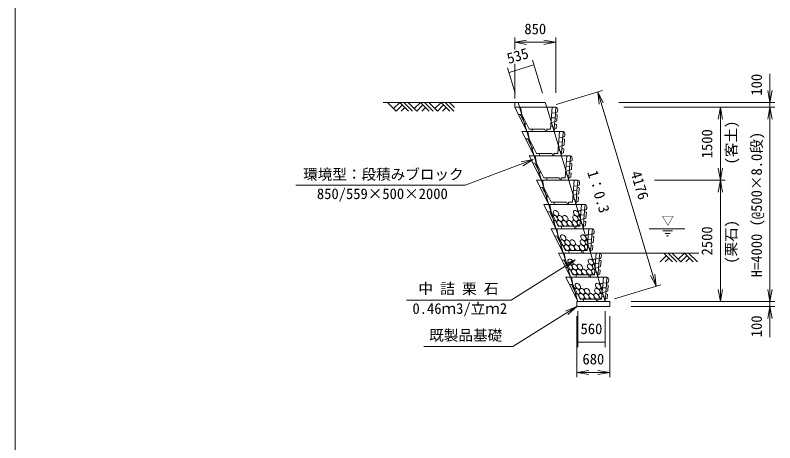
# Model space of a CAD drawing. Units: millimetres, scale not verified. Extents: x 112013 to 192013, y 25079 to 80079.
# Drawn here: x 112013 to 127635, y 42651 to 51454 of the extents above; entities that cross this region are included whole.
import ezdxf
from ezdxf.enums import TextEntityAlignment as Align

# ---------------------------------------------------------------- set-up
doc = ezdxf.new("R2010")
doc.units = ezdxf.units.MM
doc.layers.add('0_2', color=4, linetype='Continuous', lineweight=18)
doc.styles.add('ＭＳ ゴシック-5.0-0.0', font='')
doc.styles.get('ＭＳ ゴシック-5.0-0.0').set_extended_font_data('ＭＳ ゴシック-5.0-0.0')

msp = doc.modelspace()

# ---------------------------------------------------------------- linework, layer by layer
at = {"layer": '0_2', "color": 2}
for p, q in [((112012.695, 25078.844), (112012.695, 80078.844)), ((119584.098, 49658.099), (121585.307, 49658.099)), ((122914.324, 49658.099), (121585.307, 49658.099)), ((122285.307, 49558.099), (122285.307, 49658.099)), ((123133.711, 49558.099), (122285.307, 49558.099)), ((122535.307, 49058.099), (122285.307, 49558.099)), ((122405.307, 49558.099), (122432.979, 49408.099)), ((122944.324, 49558.099), (122914.324, 49658.099)), ((123059.772, 49558.099), (123024.324, 49108.099)), ((123074.772, 49558.099), (123058.594, 49543.145)), ((123124.72, 49443.968), (123133.711, 49558.099)), ((122432.979, 49408.099), (122358.45, 49411.813)), ((122500.933, 49211.224), (122401.717, 49409.657)), ((122582.979, 49108.099), (122432.979, 49408.099)), ((123124.72, 49443.968), (123050.254, 49437.267)), ((123122.133, 49411.121), (123110.304, 49260.962)), ((123122.133, 49411.121), (123124.72, 49443.968)), ((122520.757, 49232.544), (122473.498, 49181.718)), ((123110.304, 49260.962), (123035.18, 49245.909)), ((123042.878, 49343.635), (123116.385, 49338.15)), ((123106.841, 49216.994), (123098.1, 49106.028)), ((123106.841, 49216.994), (123110.304, 49260.962)), ((123283.711, 49058.099), (122435.307, 49058.099)), ((122685.307, 48558.099), (122435.307, 49058.099)), ((122555.307, 49058.099), (122582.979, 48908.099)), ((122901.619, 49108.099), (122582.979, 49108.099)), ((122640.307, 49108.099), (122655.307, 49058.099)), ((122901.619, 49108.099), (122926.619, 49058.099)), ((122943.39, 49058.099), (122943.39, 49108.099)), ((123024.324, 49108.099), (122943.39, 49108.099)), ((123029.396, 49172.482), (123101.254, 49146.064)), ((123094.324, 49058.099), (123098.1, 49106.028)), ((123209.772, 49058.099), (123174.324, 48608.099)), ((123224.772, 49058.099), (123208.594, 49043.145)), ((123274.72, 48943.968), (123283.711, 49058.099)), ((122582.979, 48908.099), (122508.45, 48911.813)), ((122650.933, 48711.224), (122551.717, 48909.657)), ((122732.979, 48608.099), (122582.979, 48908.099)), ((123274.72, 48943.968), (123200.254, 48937.267)), ((123272.133, 48911.121), (123260.304, 48760.962)), ((123272.133, 48911.121), (123274.72, 48943.968)), ((123260.304, 48760.962), (123185.18, 48745.909)), ((123192.878, 48843.635), (123266.385, 48838.15)), ((123256.841, 48716.994), (123260.304, 48760.962)), ((122670.757, 48732.544), (122623.498, 48681.718)), ((123051.619, 48608.099), (122732.979, 48608.099)), ((122790.307, 48608.099), (122805.307, 48558.099)), ((123051.619, 48608.099), (123076.619, 48558.099)), ((123093.39, 48558.099), (123093.39, 48608.099)), ((123174.324, 48608.099), (123093.39, 48608.099)), ((123179.396, 48672.482), (123251.254, 48646.064)), ((123244.324, 48558.099), (123248.1, 48606.028)), ((123256.841, 48716.994), (123248.1, 48606.028)), ((123433.711, 48558.099), (122585.307, 48558.099)), ((122835.307, 48058.099), (122585.307, 48558.099)), ((122705.307, 48558.099), (122732.979, 48408.099)), ((123359.772, 48558.099), (123324.324, 48108.099)), ((123424.72, 48443.968), (123350.254, 48437.267)), ((123374.772, 48558.099), (123358.594, 48543.145)), ((123422.133, 48411.121), (123424.72, 48443.968)), ((123424.72, 48443.968), (123433.711, 48558.099)), ((122732.979, 48408.099), (122658.45, 48411.813)), ((122800.933, 48211.224), (122701.717, 48409.657)), ((122882.979, 48108.099), (122732.979, 48408.099)), ((123342.878, 48343.635), (123416.385, 48338.15)), ((123422.133, 48411.121), (123410.304, 48260.962)), ((122820.757, 48232.544), (122773.498, 48181.718)), ((123329.396, 48172.482), (123401.254, 48146.064)), ((123410.304, 48260.962), (123335.18, 48245.909)), ((123406.841, 48216.994), (123398.1, 48106.028)), ((123406.841, 48216.994), (123410.304, 48260.962)), ((123583.711, 48058.099), (122735.307, 48058.099)), ((122985.307, 47558.099), (122735.307, 48058.099)), ((122855.307, 48058.099), (122882.979, 47908.099)), ((123201.619, 48108.099), (122882.979, 48108.099)), ((122940.307, 48108.099), (122955.307, 48058.099)), ((123201.619, 48108.099), (123226.619, 48058.099)), ((123243.39, 48058.099), (123243.39, 48108.099)), ((123324.324, 48108.099), (123243.39, 48108.099)), ((123394.324, 48058.099), (123398.1, 48106.028)), ((123509.772, 48058.099), (123474.324, 47608.099)), ((123524.772, 48058.099), (123508.594, 48043.145)), ((123574.72, 47943.968), (123583.711, 48058.099)), ((122882.979, 47908.099), (122808.45, 47911.813)), ((122950.933, 47711.224), (122851.717, 47909.657)), ((123032.979, 47608.099), (122882.979, 47908.099)), ((123492.878, 47843.635), (123566.385, 47838.15)), ((123574.72, 47943.968), (123500.254, 47937.267)), ((123572.133, 47911.121), (123560.304, 47760.962)), ((123572.133, 47911.121), (123574.72, 47943.968)), ((122970.757, 47732.544), (122923.498, 47681.718)), ((123479.396, 47672.482), (123551.254, 47646.064)), ((123560.304, 47760.962), (123485.18, 47745.909)), ((123556.841, 47716.994), (123548.1, 47606.028)), ((123556.841, 47716.994), (123560.304, 47760.962)), ((123733.711, 47558.099), (122885.307, 47558.099)), ((123135.307, 47058.099), (122885.307, 47558.099)), ((123005.307, 47558.099), (123032.979, 47408.099)), ((123351.619, 47608.099), (123032.979, 47608.099)), ((123090.307, 47608.099), (123105.307, 47558.099)), ((123351.619, 47608.099), (123376.619, 47558.099)), ((123393.39, 47558.099), (123393.39, 47608.099)), ((123474.324, 47608.099), (123393.39, 47608.099)), ((123544.324, 47558.099), (123548.1, 47606.028)), ((123659.772, 47558.099), (123624.324, 47108.099)), ((123674.772, 47558.099), (123658.594, 47543.145)), ((123724.72, 47443.968), (123733.711, 47558.099)), ((123032.979, 47408.099), (122958.45, 47411.813)), ((123100.933, 47211.224), (123001.717, 47409.657)), ((123182.979, 47108.099), (123032.979, 47408.099)), ((123642.878, 47343.635), (123716.385, 47338.15)), ((123724.72, 47443.968), (123650.254, 47437.267)), ((123722.133, 47411.121), (123710.304, 47260.962)), ((123722.133, 47411.121), (123724.72, 47443.968)), ((123120.757, 47232.544), (123073.498, 47181.718)), ((123710.304, 47260.962), (123635.18, 47245.909)), ((123706.841, 47216.994), (123698.1, 47106.028)), ((123706.841, 47216.994), (123710.304, 47260.962)), ((123883.711, 47058.099), (123035.307, 47058.099)), ((123285.307, 46558.099), (123035.307, 47058.099)), ((123155.307, 47058.099), (123182.979, 46908.099)), ((123501.619, 47108.099), (123182.979, 47108.099)), ((123240.307, 47108.099), (123255.307, 47058.099)), ((123501.619, 47108.099), (123526.619, 47058.099)), ((123543.39, 47058.099), (123543.39, 47108.099)), ((123624.324, 47108.099), (123543.39, 47108.099)), ((123629.396, 47172.482), (123701.254, 47146.064)), ((123694.324, 47058.099), (123698.1, 47106.028)), ((123809.772, 47058.099), (123774.324, 46608.099)), ((123824.772, 47058.099), (123808.594, 47043.145)), ((123874.72, 46943.968), (123883.711, 47058.099)), ((123182.979, 46908.099), (123108.45, 46911.813)), ((123250.933, 46711.224), (123151.717, 46909.657)), ((123332.979, 46608.099), (123182.979, 46908.099)), ((123874.72, 46943.968), (123800.254, 46937.267)), ((123872.133, 46911.121), (123860.304, 46760.962)), ((123872.133, 46911.121), (123874.72, 46943.968)), ((123270.757, 46732.544), (123223.498, 46681.718)), ((123860.304, 46760.962), (123785.18, 46745.909)), ((123792.878, 46843.635), (123866.385, 46838.15)), ((123856.841, 46716.994), (123848.1, 46606.028)), ((123856.841, 46716.994), (123860.304, 46760.962)), ((124033.711, 46558.099), (123185.307, 46558.099)), ((123435.307, 46058.099), (123185.307, 46558.099)), ((123305.307, 46558.099), (123332.979, 46408.099)), ((123651.619, 46608.099), (123332.979, 46608.099)), ((123390.307, 46608.099), (123405.307, 46558.099)), ((123651.619, 46608.099), (123676.619, 46558.099)), ((123693.39, 46558.099), (123693.39, 46608.099)), ((123774.324, 46608.099), (123693.39, 46608.099)), ((123779.396, 46672.482), (123851.254, 46646.064)), ((123844.324, 46558.099), (123848.1, 46606.028)), ((123959.772, 46558.099), (123924.324, 46108.099)), ((123933.711, 46558.099), (126072.06, 46558.099)), ((123974.772, 46558.099), (123958.594, 46543.145)), ((124024.72, 46443.968), (124033.711, 46558.099)), ((123332.979, 46408.099), (123258.45, 46411.813)), ((123400.933, 46211.224), (123301.717, 46409.657)), ((123482.979, 46108.099), (123332.979, 46408.099)), ((124024.72, 46443.968), (123950.254, 46437.267)), ((124022.133, 46411.121), (124010.304, 46260.962)), ((124022.133, 46411.121), (124024.72, 46443.968)), ((124010.304, 46260.962), (123935.18, 46245.909)), ((123942.878, 46343.635), (124016.385, 46338.15)), ((124006.841, 46216.994), (124010.304, 46260.962)), ((123420.757, 46232.544), (123373.498, 46181.718)), ((123801.619, 46108.099), (123482.979, 46108.099)), ((123540.307, 46108.099), (123555.307, 46058.099)), ((123801.619, 46108.099), (123826.619, 46058.099)), ((123843.39, 46058.099), (123843.39, 46108.099)), ((123924.324, 46108.099), (123843.39, 46108.099)), ((123929.396, 46172.482), (124001.254, 46146.064)), ((123994.324, 46058.099), (123998.1, 46106.028)), ((124006.841, 46216.994), (123998.1, 46106.028)), ((124183.711, 46058.099), (123335.307, 46058.099)), ((123585.307, 45558.099), (123335.307, 46058.099)), ((123455.307, 46058.099), (123482.979, 45908.099)), ((124109.772, 46058.099), (124074.324, 45608.099)), ((124174.72, 45943.968), (124100.254, 45937.267)), ((124124.772, 46058.099), (124108.594, 46043.145)), ((124172.133, 45911.121), (124174.72, 45943.968)), ((124174.72, 45943.968), (124183.711, 46058.099)), ((123482.979, 45908.099), (123408.45, 45911.813)), ((123550.933, 45711.224), (123451.717, 45909.657)), ((123632.979, 45608.099), (123482.979, 45908.099)), ((124092.878, 45843.635), (124166.385, 45838.15)), ((124172.133, 45911.121), (124160.304, 45760.962)), ((123570.757, 45732.544), (123523.498, 45681.718)), ((124079.396, 45672.482), (124151.254, 45646.064)), ((124160.304, 45760.962), (124085.18, 45745.909)), ((124156.841, 45716.994), (124148.1, 45606.028)), ((124156.841, 45716.994), (124160.304, 45760.962)), ((124244.324, 45558.099), (123564.324, 45558.099)), ((123564.324, 45558.099), (123564.324, 45458.099)), ((123951.619, 45608.099), (123632.979, 45608.099)), ((123690.307, 45608.099), (123705.307, 45558.099)), ((123951.619, 45608.099), (123976.619, 45558.099)), ((123993.39, 45558.099), (123993.39, 45608.099)), ((124074.324, 45608.099), (123993.39, 45608.099)), ((124144.324, 45558.099), (124148.1, 45606.028)), ((124244.324, 45558.099), (124244.324, 45458.099)), ((124244.324, 45458.099), (123564.324, 45458.099))]:
    msp.add_line(p, q, dxfattribs=at)
at = {"layer": '0_2'}
for p, q in [((122285.307, 50750.095), (122285.307, 50994.768)), ((122285.307, 50894.768), (122531.509, 50938.18)), ((123133.711, 50894.768), (122887.509, 50938.18)), ((123133.711, 49858.099), (123133.711, 50994.768)), ((122285.307, 50894.768), (122531.509, 50851.356)), ((122285.307, 50894.768), (123133.711, 50894.768)), ((123133.711, 50894.768), (122887.509, 50851.356)), ((122856.855, 49849.664), (122653.849, 50526.349)), ((122297.838, 49849.664), (122140.989, 50372.491)), ((122682.584, 50430.567), (122169.724, 50276.709)), ((122285.307, 49735.977), (122285.307, 50451.825)), ((127535.499, 49658.099), (127535.499, 50247.619)), ((124090.339, 49901.903), (123135.889, 49615.568)), ((123994.556, 49873.168), (124023.721, 49624.875)), ((123994.556, 49873.168), (124106.883, 49649.824)), ((123994.556, 49873.168), (125194.556, 45873.168)), ((127535.499, 49658.099), (127492.087, 49904.3)), ((127535.499, 49658.099), (127578.911, 49904.3)), ((119668.951, 49658.099), (119847.91, 49479.139)), ((119796.23, 49530.819), (119923.509, 49658.099)), ((119975.189, 49606.419), (119847.91, 49479.139)), ((119923.509, 49658.099), (120102.469, 49479.139)), ((119951.27, 49479.139), (120026.869, 49554.739)), ((120008.362, 49658.099), (120187.321, 49479.139)), ((120093.215, 49658.099), (120272.174, 49479.139)), ((120220.494, 49530.819), (120347.774, 49658.099)), ((120399.453, 49606.419), (120272.174, 49479.139)), ((120347.774, 49658.099), (120526.733, 49479.139)), ((120375.534, 49479.139), (120451.133, 49554.739)), ((120432.626, 49658.099), (120611.585, 49479.139)), ((120517.479, 49658.099), (120696.438, 49479.139)), ((120644.758, 49530.819), (120772.038, 49658.099)), ((120823.718, 49606.419), (120696.438, 49479.139)), ((120772.038, 49658.099), (120950.997, 49479.139)), ((120799.798, 49479.139), (120875.397, 49554.739)), ((120856.89, 49658.099), (121035.85, 49479.139)), ((120941.743, 49658.099), (121045.103, 49554.739)), ((123585.307, 45558.099), (122355.307, 49658.099)), ((124144.324, 45558.099), (122944.324, 49558.099)), ((123133.711, 49558.099), (123158.773, 49540.511)), ((123158.773, 49540.511), (123170.355, 49513.917)), ((124429.993, 49658.099), (127635.499, 49658.099)), ((124527.032, 49558.099), (127635.499, 49558.099)), ((126515.939, 49558.099), (126472.527, 49311.897)), ((126515.939, 49558.099), (126559.351, 49311.897)), ((126515.939, 49558.099), (126515.939, 48058.099)), ((127535.499, 49558.099), (127492.087, 49311.897)), ((127535.499, 49658.099), (127535.499, 49558.099)), ((127535.499, 49558.099), (127578.911, 49311.897)), ((127535.499, 45558.099), (127535.499, 49558.099)), ((123122.133, 49411.121), (123161.356, 49399.681)), ((123141.628, 49447.725), (123124.72, 49443.968)), ((123158.773, 49456.802), (123141.628, 49447.725)), ((123151.713, 49277.275), (123161.356, 49399.681)), ((123167.272, 49474.78), (123158.773, 49456.802)), ((123167.272, 49474.78), (123170.355, 49513.917)), ((123106.841, 49216.994), (123146.025, 49205.069)), ((123151.713, 49277.275), (123110.304, 49260.962)), ((123098.1, 49106.028), (123139.445, 49121.532)), ((123139.445, 49121.532), (123146.025, 49205.069)), ((123283.711, 49058.099), (123308.773, 49040.511)), ((123272.133, 48911.121), (123311.356, 48899.681)), ((123291.628, 48947.725), (123274.72, 48943.968)), ((123308.773, 48956.802), (123291.628, 48947.725)), ((123301.713, 48777.275), (123311.356, 48899.681)), ((123308.773, 49040.511), (123320.355, 49013.917)), ((123317.272, 48974.78), (123308.773, 48956.802)), ((123317.272, 48974.78), (123320.355, 49013.917)), ((123301.713, 48777.275), (123260.304, 48760.962)), ((123248.1, 48606.028), (123289.445, 48621.532)), ((123256.841, 48716.994), (123296.025, 48705.069)), ((123289.445, 48621.532), (123296.025, 48705.069)), ((122666.891, 48480.104), (121270.286, 47952.056)), ((122666.891, 48480.104), (122421.247, 48433.639)), ((122666.891, 48480.104), (122451.953, 48352.426)), ((123441.628, 48447.725), (123424.72, 48443.968)), ((123433.711, 48558.099), (123458.773, 48540.511)), ((123458.773, 48456.802), (123441.628, 48447.725)), ((123458.773, 48540.511), (123470.355, 48513.917)), ((123467.272, 48474.78), (123458.773, 48456.802)), ((123467.272, 48474.78), (123470.355, 48513.917)), ((123451.713, 48277.275), (123410.304, 48260.962)), ((123422.133, 48411.121), (123461.356, 48399.681)), ((123451.713, 48277.275), (123461.356, 48399.681)), ((126515.939, 48058.099), (126472.527, 48304.3)), ((126515.939, 48058.099), (126559.351, 48304.3)), ((123398.1, 48106.028), (123439.445, 48121.532)), ((123406.841, 48216.994), (123446.025, 48205.069)), ((123439.445, 48121.532), (123446.025, 48205.069)), ((123583.711, 48058.099), (123608.773, 48040.511)), ((123608.773, 48040.511), (123620.355, 48013.917)), ((123617.272, 47974.78), (123608.773, 47956.802)), ((123617.272, 47974.78), (123620.355, 48013.917)), ((125157.78, 48058.099), (126615.939, 48058.099)), ((126515.939, 48058.099), (126472.527, 47811.897)), ((126515.939, 48058.099), (126559.351, 47811.897)), ((126515.939, 48058.099), (126515.939, 45558.099)), ((117786.711, 47952.056), (121270.286, 47952.056)), ((123572.133, 47911.121), (123611.356, 47899.681)), ((123591.628, 47947.725), (123574.72, 47943.968)), ((123608.773, 47956.802), (123591.628, 47947.725)), ((123601.713, 47777.275), (123611.356, 47899.681)), ((123556.841, 47716.994), (123596.025, 47705.069)), ((123601.713, 47777.275), (123560.304, 47760.962)), ((123589.445, 47621.532), (123596.025, 47705.069)), ((123548.1, 47606.028), (123589.445, 47621.532)), ((123733.711, 47558.099), (123758.773, 47540.511)), ((123758.773, 47540.511), (123770.355, 47513.917)), ((123767.272, 47474.78), (123770.355, 47513.917)), ((123722.133, 47411.121), (123761.356, 47399.681)), ((123741.628, 47447.725), (123724.72, 47443.968)), ((123758.773, 47456.802), (123741.628, 47447.725)), ((123751.713, 47277.275), (123761.356, 47399.681)), ((123767.272, 47474.78), (123758.773, 47456.802)), ((123706.841, 47216.994), (123746.025, 47205.069)), ((123751.713, 47277.275), (123710.304, 47260.962)), ((123739.445, 47121.532), (123746.025, 47205.069)), ((123698.1, 47106.028), (123739.445, 47121.532)), ((123883.711, 47058.099), (123908.773, 47040.511)), ((123908.773, 47040.511), (123920.355, 47013.917)), ((125783.708, 47058.099), (125054.324, 47058.099)), ((123872.133, 46911.121), (123911.356, 46899.681)), ((123891.628, 46947.725), (123874.72, 46943.968)), ((123908.773, 46956.802), (123891.628, 46947.725)), ((123901.713, 46777.275), (123911.356, 46899.681)), ((123917.272, 46974.78), (123908.773, 46956.802)), ((123917.272, 46974.78), (123920.355, 47013.917)), ((125329.959, 47012.266), (125529.959, 47012.266)), ((125379.959, 46962.266), (125479.959, 46962.266)), ((125409.959, 46912.266), (125449.959, 46912.266)), ((123856.841, 46716.994), (123896.025, 46705.069)), ((123901.713, 46777.275), (123860.304, 46760.962)), ((123848.1, 46606.028), (123889.445, 46621.532)), ((123889.445, 46621.532), (123896.025, 46705.069)), ((124033.711, 46558.099), (124058.773, 46540.511)), ((125354.351, 46558.099), (125533.31, 46379.139)), ((125439.204, 46558.099), (125618.163, 46379.139)), ((125524.057, 46558.099), (125703.016, 46379.139)), ((125651.336, 46430.819), (125778.615, 46558.099)), ((125778.615, 46558.099), (125957.574, 46379.139)), ((125863.468, 46558.099), (126042.427, 46379.139)), ((123528.036, 46417.481), (122210.029, 45590.129)), ((123528.036, 46417.481), (123296.433, 46323.353)), ((123528.036, 46417.481), (123342.594, 46249.817)), ((124022.133, 46411.121), (124061.356, 46399.681)), ((124041.628, 46447.725), (124024.72, 46443.968)), ((124058.773, 46456.802), (124041.628, 46447.725)), ((124058.773, 46540.511), (124070.355, 46513.917)), ((124067.272, 46474.78), (124058.773, 46456.802)), ((124067.272, 46474.78), (124070.355, 46513.917)), ((125406.031, 46506.419), (125278.752, 46379.139)), ((125382.112, 46379.139), (125457.711, 46454.739)), ((125830.295, 46506.419), (125703.016, 46379.139)), ((125806.376, 46379.139), (125881.975, 46454.739)), ((124051.713, 46277.275), (124010.304, 46260.962)), ((124051.713, 46277.275), (124061.356, 46399.681)), ((123998.1, 46106.028), (124039.445, 46121.532)), ((124006.841, 46216.994), (124046.025, 46205.069)), ((124039.445, 46121.532), (124046.025, 46205.069)), ((125194.556, 45873.168), (125082.229, 46096.512)), ((125194.556, 45873.168), (125165.392, 46121.461)), ((124191.628, 45947.725), (124174.72, 45943.968)), ((124183.711, 46058.099), (124208.773, 46040.511)), ((124208.773, 45956.802), (124191.628, 45947.725)), ((124208.773, 46040.511), (124220.355, 46013.917)), ((124217.272, 45974.78), (124208.773, 45956.802)), ((124217.272, 45974.78), (124220.355, 46013.917)), ((124201.713, 45777.275), (124160.304, 45760.962)), ((124172.133, 45911.121), (124211.356, 45899.681)), ((124201.713, 45777.275), (124211.356, 45899.681)), ((125290.339, 45901.903), (124335.889, 45615.568)), ((126515.939, 45558.099), (126472.527, 45804.3)), ((126515.939, 45558.099), (126559.351, 45804.3)), ((127535.499, 45558.099), (127492.087, 45804.3)), ((127535.499, 45558.099), (127578.911, 45804.3)), ((124148.1, 45606.028), (124189.445, 45621.532)), ((124156.841, 45716.994), (124196.025, 45705.069)), ((124189.445, 45621.532), (124196.025, 45705.069)), ((122210.029, 45590.129), (120061.407, 45590.13)), ((124678.35, 45558.099), (127635.499, 45558.099)), ((127535.499, 45558.099), (127535.499, 45458.099)), ((123564.324, 45458.099), (122246.318, 44630.747)), ((123564.324, 45458.099), (123332.721, 45363.971)), ((123564.324, 45458.099), (123378.882, 45290.435)), ((123585.307, 44622.447), (123585.307, 45361.902)), ((124144.324, 44622.447), (124144.324, 45361.902)), ((124678.35, 45458.099), (127635.499, 45458.099)), ((127535.499, 45458.099), (127492.087, 45211.897)), ((127535.499, 45458.099), (127492.087, 45211.897)), ((127535.499, 45458.099), (127535.499, 44895.096)), ((127535.499, 45458.099), (127578.911, 45211.897)), ((127535.499, 45458.099), (127535.499, 44824.763)), ((127535.499, 45458.099), (127578.911, 45211.897)), ((123564.324, 43999.789), (123564.324, 45258.099)), ((124244.324, 43999.789), (124244.324, 45258.099)), ((124144.324, 44722.447), (123585.307, 44722.447)), ((122246.318, 44630.747), (120417.319, 44630.748)), ((123564.324, 44099.789), (123810.526, 44143.201)), ((123564.324, 44099.789), (123810.526, 44056.377)), ((123564.324, 44099.789), (124244.324, 44099.789)), ((124244.324, 44099.789), (123998.122, 44143.201)), ((124244.324, 44099.789), (123998.122, 44056.377))]:
    msp.add_line(p, q, dxfattribs=at)
for centre in [(123134.911, 47374.699), (123223.586, 47270.893), (123327.587, 47270.893), (123535.591, 47270.893), (123550.917, 47374.699), (123208.259, 47167.087), (123312.26, 47167.087), (123416.262, 47167.087), (123520.264, 47167.087), (123284.911, 46874.699), (123700.917, 46874.699), (123358.259, 46667.087), (123373.586, 46770.893), (123462.26, 46667.087), (123477.587, 46770.893), (123566.262, 46667.087), (123670.264, 46667.087), (123685.591, 46770.893), (123434.911, 46374.699), (123850.917, 46374.699), (123523.586, 46270.893), (123627.587, 46270.893), (123835.591, 46270.893), (123508.259, 46167.087), (123612.26, 46167.087), (123716.262, 46167.087), (123820.264, 46167.087), (123584.911, 45874.699), (124000.917, 45874.699), (123673.586, 45770.893), (123777.587, 45770.893), (123985.591, 45770.893), (123658.259, 45667.087), (123762.26, 45667.087), (123866.262, 45667.087), (123970.264, 45667.087)]:
    msp.add_ellipse(centre, major_axis=(43.833, -52.238), ratio=0.670189, dxfattribs=at)
for centre, start_param, end_param in [((123639.592, 47270.893), 2.211392593, 5.203258552), ((123654.919, 47374.699), 2.33534087, 5.14478347), ((123119.584, 47270.893), 5.592594097, 9.430578771), ((123624.265, 47167.087), 2.153459265, 5.392031676), ((123804.919, 46874.699), 2.33534087, 5.14478347), ((123269.584, 46770.893), 5.592594097, 9.430578771), ((123774.265, 46667.087), 2.153459265, 5.392031676), ((123789.592, 46770.893), 2.211392593, 5.203258552), ((123954.919, 46374.699), 2.33534087, 5.14478347), ((123419.584, 46270.893), 5.592594097, 9.430578771), ((123939.592, 46270.893), 2.211392593, 5.203258552), ((123924.265, 46167.087), 2.153459265, 5.392031676), ((124104.919, 45874.699), 2.33534087, 5.14478347), ((123569.584, 45770.893), 5.592594097, 9.430578771), ((124089.592, 45770.893), 2.211392593, 5.203258552), ((124074.265, 45667.087), 2.153459265, 5.392031676)]:
    msp.add_ellipse(centre, major_axis=(43.833, -52.238), ratio=0.670189, start_param=start_param, end_param=end_param, dxfattribs=at)

# ---------------------------------------------------------------- texts
at = {"layer": '0_2', "color": 7, "style": 'ＭＳ ゴシック-5.0-0.0'}
for s, height, p in [('850', 219.9, (122484.509, 50994.768)), ('環境型：段積みブロック', 219.9, (117935.405, 48002.126)), ('850/559×500×2000', 219.9, (118217.307, 47602.179)), ('▽', 183.3, (125310.825, 47078.403)), ('中 詰 栗 石', 219.9, (120304.586, 45648.85)), ('0.46ｍ3/立ｍ2', 219.9, (120182.884, 45240.252)), ('既製品基礎', 219.9, (120528.658, 44689.468)), ('560', 219.9, (123639.816, 44822.447)), ('680', 219.9, (123679.324, 44199.789))]:
    msp.add_text(s, height=height, dxfattribs=at).set_placement(p, align=Align.BOTTOM_LEFT)
for s, rotation, p in [('535', 16.699, (122181.908, 50384.767)), ('100', 90, (127435.499, 49797.619)), ('(客土)', 90, (126912.55, 48381.911)), ('1500', 90, (126415.939, 48508.099)), ('H=4000 (@500×8.0段)', 90, (127435.499, 46058.099)), ('1：0.3', 286.699, (123713.816, 48202.541)), ('4176', 286.699, (124604.135, 48189.251)), ('(栗石)', 90, (126912.55, 46338.386)), ('2500', 90, (126415.939, 46508.099)), ('100', 90, (127435.499, 44824.763))]:
    msp.add_text(s, height=219.9, rotation=rotation, dxfattribs=at).set_placement(p, align=Align.BOTTOM_LEFT)

doc.saveas('drawing.dxf')
